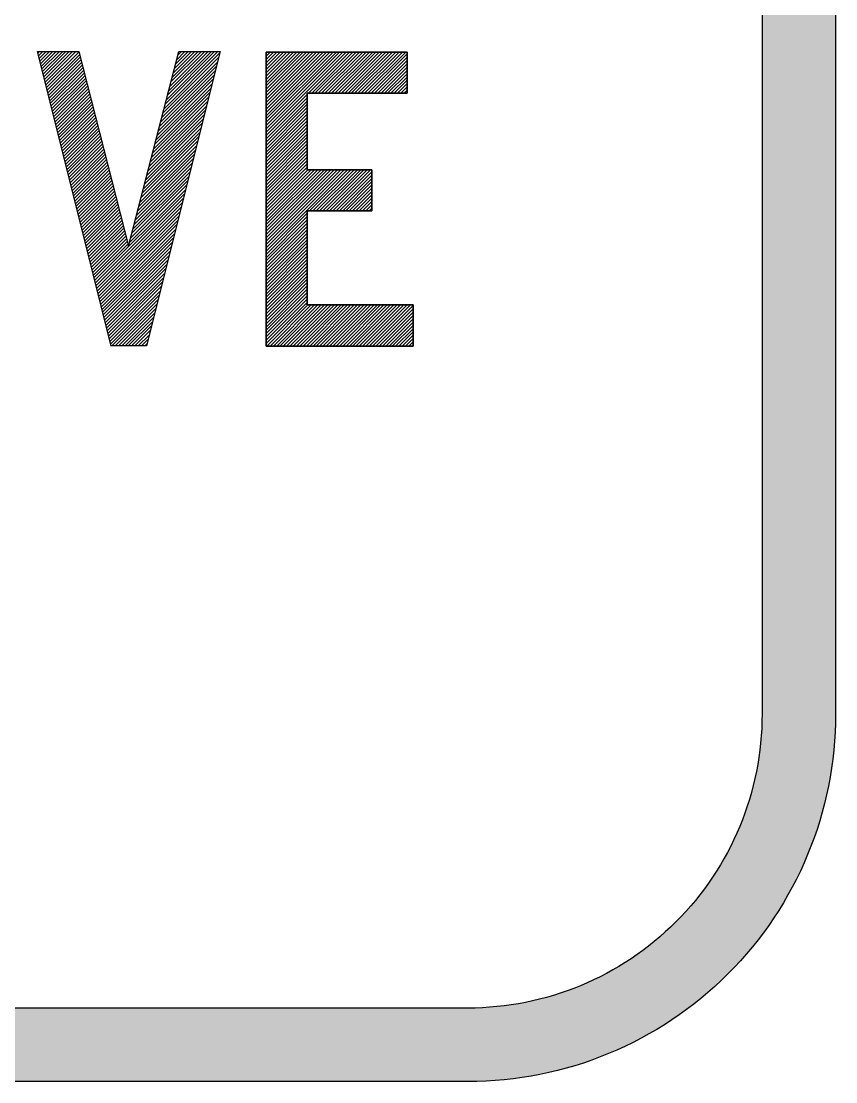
# Model space of a CAD drawing. Extents: x 216 to 276, y 156.6 to 231.6.
# Drawn here: x 264.91 to 275.98, y 161.57 to 175.99 of the extents above; entities that cross this region are included whole.
import ezdxf

# ---------------------------------------------------------------- set-up
doc = ezdxf.new("R2010")
doc.units = 0
doc.header["$MEASUREMENT"] = 0
doc.linetypes.add('CENTERX2', pattern=[101.6, 63.5, -12.7, 12.7, -12.7])
doc.layers.get('0').update_dxf_attribs({"linetype": 'CONTINUOUS'})
doc.layers.add('L25', color=1, linetype='CONTINUOUS')
doc.layers.add('L35', color=3, linetype='CONTINUOUS')
pattern_1 = [(45, (0, 0), (-0.0224506403, 0.0224506403), [])]

msp = doc.modelspace()

# ---------------------------------------------------------------- hatches: boundary and pattern name
at = {"layer": 'L25', "linetype": 'CENTERX2'}
h = msp.add_hatch(color=256, dxfattribs=at)
edge = h.paths.add_edge_path(flags=16)
edge.add_line((220.981, 230.575), (270.981, 230.575))
edge.add_arc((270.981, 226.575), 4, 0, 90, ccw=False)
edge.add_line((274.981, 226.575), (274.981, 166.575))
edge.add_arc((270.981, 166.575), 4, -90, 0, ccw=False)
edge.add_line((270.981, 162.575), (220.981, 162.575))
edge.add_arc((220.981, 166.575), 4, 180, 270, ccw=False)
edge.add_line((216.981, 166.575), (216.981, 226.575))
edge.add_arc((220.981, 226.575), 4, 90, 180, ccw=False)
edge = h.paths.add_edge_path()
edge.add_line((220.981, 231.575), (270.981, 231.575))
edge.add_arc((270.981, 226.575), 5, 0, 90, ccw=False)
edge.add_line((275.981, 226.575), (275.981, 166.575))
edge.add_arc((270.981, 166.575), 5, -90, 0, ccw=False)
edge.add_line((270.981, 161.575), (220.981, 161.575))
edge.add_arc((220.981, 166.575), 5, 180, 270, ccw=False)
edge.add_line((215.981, 166.575), (215.981, 226.575))
edge.add_arc((220.981, 226.575), 5, 90, 180, ccw=False)
h = msp.add_hatch(dxfattribs=at)
h.set_pattern_fill('ANSI31', color=256, scale=0.01, style=0)
h.set_pattern_definition(pattern_1)
h.paths.add_polyline_path([(266.615, 171.58), (266.134, 171.58), (265.133, 175.582), (265.696, 175.582), (266.371, 172.936), (267.053, 175.582), (267.616, 175.582)])
edge = h.paths.add_edge_path(flags=16)
edge.add_line((266.134, 171.58), (266.126, 171.58))
h = msp.add_hatch(dxfattribs=at)
h.set_pattern_fill('ANSI31', color=256, scale=0.01, style=0)
h.set_pattern_definition(pattern_1)
h.paths.add_polyline_path([(269.677, 173.975), (268.798, 173.975), (268.798, 175.015), (270.157, 175.015), (270.157, 175.575), (268.239, 175.575), (268.239, 171.576), (270.237, 171.576), (270.237, 172.136), (268.798, 172.136), (268.798, 173.416), (269.677, 173.416)])

# ---------------------------------------------------------------- linework, layer by layer
at = {"color": 3}
for p, q in [((266.134, 171.58), (265.133, 175.582)), ((265.133, 175.582), (265.696, 175.582)), ((265.696, 175.582), (266.371, 172.936)), ((266.371, 172.936), (267.053, 175.582)), ((267.616, 175.582), (266.615, 171.58)), ((267.053, 175.582), (267.616, 175.582)), ((268.239, 171.576), (268.239, 175.575)), ((268.239, 175.575), (270.157, 175.575)), ((270.157, 175.575), (270.157, 175.015)), ((270.157, 175.015), (268.798, 175.015)), ((268.798, 175.015), (268.798, 173.975)), ((268.798, 173.975), (269.677, 173.975)), ((269.677, 173.975), (269.677, 173.416)), ((269.677, 173.416), (268.798, 173.416)), ((268.798, 173.416), (268.798, 172.136)), ((268.798, 172.136), (270.237, 172.136)), ((270.237, 172.136), (270.237, 171.576)), ((266.134, 171.58), (266.126, 171.58)), ((266.615, 171.58), (266.134, 171.58)), ((268.239, 171.576), (268.238, 171.576)), ((270.237, 171.576), (268.239, 171.576))]:
    msp.add_line(p, q, dxfattribs=at)
at = {"layer": 'L25', "linetype": 'CENTERX2'}
msp.add_lwpolyline([(269.677, 173.975), (268.798, 173.975), (268.798, 175.015), (270.157, 175.015), (270.157, 175.575), (268.239, 175.575), (268.239, 171.576), (270.237, 171.576), (270.237, 172.136), (268.798, 172.136), (268.798, 173.416), (269.677, 173.416)], close=True, dxfattribs=at)
at = {"layer": 'L35'}
for points in [[(220.981, 231.575), (270.981, 231.575, -0.414214), (275.981, 226.575), (275.981, 166.575, -0.414214), (270.981, 161.575), (220.981, 161.575, -0.414214), (215.981, 166.575), (215.981, 226.575, -0.414214)], [(220.981, 230.575), (270.981, 230.575, -0.414214), (274.981, 226.575), (274.981, 166.575, -0.414214), (270.981, 162.575), (220.981, 162.575, -0.414214), (216.981, 166.575), (216.981, 226.575, -0.414214)]]:
    msp.add_lwpolyline(points, format="xyb", close=True, dxfattribs=at)

doc.saveas('drawing.dxf')
